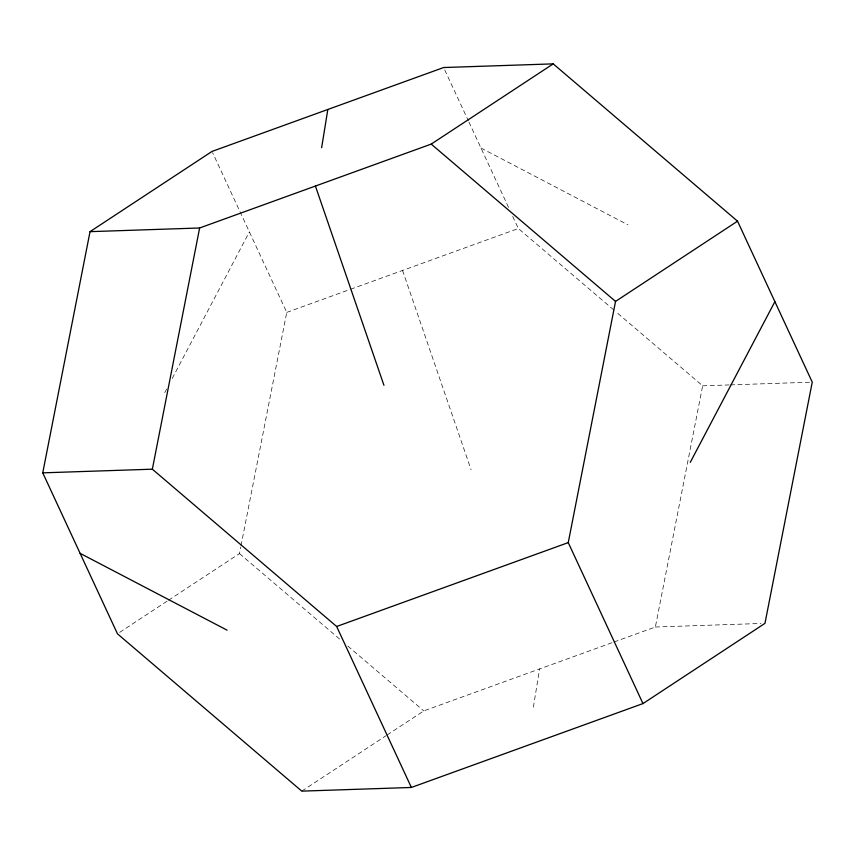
<?xml version="1.0" encoding="UTF-8"?>
<svg xmlns="http://www.w3.org/2000/svg" width="855" height="855" viewBox="0 0 855 855"><rect width="100%" height="100%" fill="white"/><g stroke="black" fill="none" stroke-linecap="round" stroke-linejoin="round"><path stroke-width="0.64" stroke-dasharray="4.28 3.21" d="M533.37 707.235L539.58 668.952M168.488 600.274L239.464 553.591L240.747 547.04M241.003 545.725L286.746 312.396L212.585 152.639M614.061 641.977L655.368 627.014L702.65 385.808L615.557 311.477M164.748 392.627L166.618 389.078M172.218 378.444L249.382 231.908M119.689 632.358L167.377 601.001M301.783 791.132L386.065 735.695M387.176 734.969L423.781 710.9L612.811 642.426M286.746 312.396L349.342 289.717M350.593 289.268L518.344 228.509L614.542 310.622M702.65 385.808L729.058 384.932M730.384 384.889L809.61 382.238M655.368 627.014L761.003 623.477M480.98 148.022L627.933 224.844M239.464 553.591L340.739 640.021M347.825 646.07L423.781 710.9M444.75 69.96L468.337 120.79M468.903 121.998L508.789 207.925M512.722 216.4L518.344 228.509M402.545 270.447L471.062 469.705"/><path stroke-width="1.28" d="M321.63 147.765L327.828 109.483M42.75 472.847L90.032 231.652L212.029 151.421L443.627 67.534L553.217 63.869L737.534 221.178L812.25 382.153L764.969 623.348L642.971 703.58L411.373 787.466L301.783 791.132L117.466 633.822L42.75 472.847L152.35 469.192L336.656 626.491L411.373 787.466M152.35 469.192L199.632 227.986L431.219 144.1L553.217 63.869M642.971 703.58L568.254 542.604L615.536 301.409L737.534 221.178M690.252 462.373L774.887 301.665M336.656 626.491L568.254 542.604M90.032 231.652L199.632 227.986M80.114 553.335L227.067 630.156M431.219 144.1L615.536 301.409M315.42 186.048L383.938 385.295"/></g></svg>
